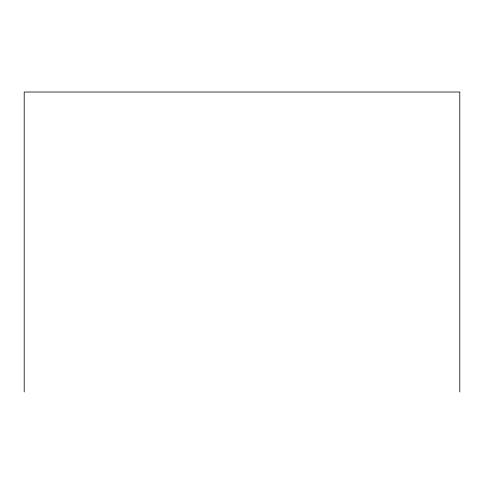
<?xml version="1.0" encoding="UTF-8"?>
<svg xmlns="http://www.w3.org/2000/svg" width="484" height="484" viewBox="0 0 484 484"><rect width="100%" height="100%" fill="white"/><g stroke="black" fill="none" stroke-linecap="round" stroke-linejoin="round"><path stroke-width="0.73" d="M459.8 391.973L459.8 92.027L24.2 92.027L24.2 391.973"/></g></svg>
